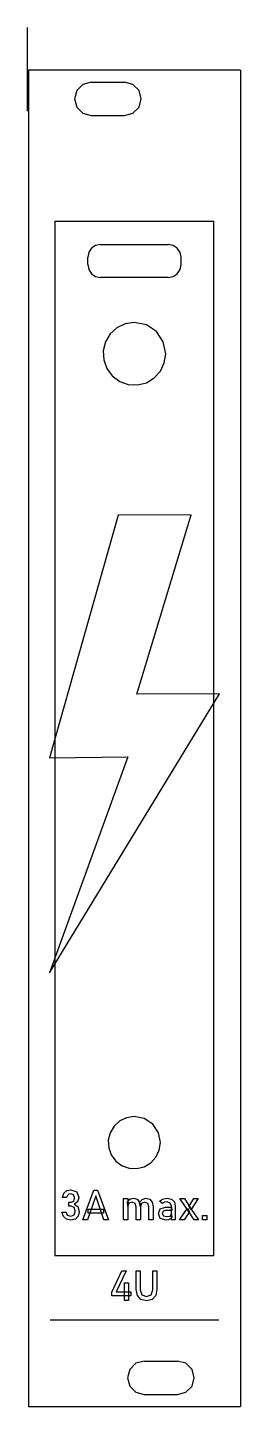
# Model space of a CAD drawing. Extents: x 0 to 20, y 0 to 132.
import ezdxf

# ---------------------------------------------------------------- set-up
doc = ezdxf.new("R2010")
doc.units = 0

msp = doc.modelspace()

# ---------------------------------------------------------------- linework, layer by layer
at = {"layer": 'Design'}
for p, q in [((8.68816, 85.44903), (2.085879, 62.21123)), ((15.6908, 85.48183), (8.68816, 85.44903)), ((10.4789, 68.30603), (15.6908, 85.48183)), ((2.09914, 41.59957), (18.3841, 68.33373)), ((18.3841, 68.33373), (10.4789, 68.30603)), ((2.085879, 62.21123), (9.60109, 62.28993)), ((9.60109, 62.28993), (2.09914, 41.59957)), ((3.337537, 20.09233), (3.484021, 20.49076)), ((3.741834, 20.09233), (3.337537, 20.09233)), ((3.337537, 20.09233), (3.337537, 20.09233)), ((3.484021, 20.49076), (3.759412, 20.74272)), ((3.821914, 20.28959), (3.741834, 20.09233)), ((3.741834, 20.09233), (3.741834, 20.09233)), ((3.759412, 20.74272), (4.140271, 20.82862)), ((3.958633, 20.40678), (3.821914, 20.28959)), ((4.140273, 20.44588), (3.958633, 20.40678)), ((4.140271, 20.82862), (4.708631, 20.63526)), ((4.413711, 20.35408), (4.140273, 20.44588)), ((4.511371, 20.09432), (4.413711, 20.35408)), ((4.419571, 19.72517), (4.511371, 20.00642)), ((4.511371, 20.00642), (4.511371, 20.09432)), ((4.708631, 20.63526), (4.909803, 20.09034)), ((4.909803, 20.04344), (4.794568, 19.67234)), ((4.909803, 20.09034), (4.909803, 20.04344)), ((5.30825, 17.95961), (6.35512, 20.79946)), ((6.52504, 20.25063), (5.73793, 17.95961)), ((6.35512, 20.79946), (6.69496, 20.79946)), ((7.31215, 17.95961), (6.52504, 20.25063)), ((6.69496, 20.79946), (7.74184, 17.95961)), ((9.20668, 19.98696), (9.60512, 19.98696)), ((9.20668, 17.95961), (9.20668, 19.98696)), ((9.56412, 19.63344), (9.80827, 19.91664)), ((9.60512, 19.98696), (9.60512, 17.95961)), ((9.80827, 19.91664), (10.1442, 20.01624)), ((10.1442, 20.01624), (10.50748, 19.91864)), ((10.50748, 19.91864), (10.736, 19.63739)), ((10.73596, 19.59438), (10.98791, 19.90493)), ((10.98791, 19.90493), (11.33557, 20.01625)), ((11.33557, 20.01625), (11.70862, 19.91865)), ((11.70862, 19.91865), (11.94494, 19.6374)), ((12.63442, 19.72325), (12.93715, 19.9381)), ((12.93715, 19.9381), (13.35707, 20.0162)), ((13.35707, 20.0162), (13.78871, 19.9264)), ((13.78871, 19.9264), (14.06215, 19.66859)), ((15.3434, 18.88145), (14.59731, 19.98692)), ((14.59731, 19.98692), (15.04067, 19.98692)), ((15.04067, 19.98692), (15.6227, 19.07871)), ((15.47233, 19.26817), (15.91569, 19.98692)), ((16.35905, 19.98692), (15.6403, 18.89317)), ((15.91569, 19.98692), (16.35905, 19.98692)), ((3.429339, 18.26818), (3.290667, 18.66661)), ((3.290667, 18.66661), (3.290667, 18.66661)), ((3.290667, 18.66661), (3.696917, 18.66661)), ((3.696917, 18.66661), (3.696917, 18.66661)), ((3.696917, 18.66661), (3.773087, 18.4674)), ((3.960587, 19.24666), (3.960587, 19.62557)), ((3.960587, 19.62557), (4.161759, 19.62557)), ((4.161759, 19.24666), (3.960587, 19.24666)), ((4.161759, 19.62557), (4.419571, 19.72517)), ((4.454728, 19.12947), (4.161759, 19.24666)), ((4.448868, 18.41858), (4.558243, 18.71545)), ((4.558243, 18.80135), (4.454728, 19.12947)), ((4.794568, 19.67234), (4.468396, 19.44187)), ((4.468396, 19.44187), (4.827771, 19.21336)), ((4.558243, 18.71545), (4.558243, 18.80135)), ((4.827771, 19.21336), (4.956678, 18.76023)), ((4.956678, 18.71333), (4.860978, 18.2895)), ((4.956678, 18.76023), (4.956678, 18.71333)), ((5.79067, 18.96157), (7.28481, 18.96157)), ((5.79067, 18.58266), (5.79067, 18.96157)), ((7.28481, 18.58266), (5.79067, 18.58266)), ((7.28481, 18.96157), (7.28481, 18.58266)), ((9.60512, 19.24282), (9.56412, 19.63344)), ((9.71059, 19.53383), (9.60512, 19.24282)), ((10.01332, 19.63735), (9.71059, 19.53383)), ((10.31215, 19.52016), (10.01332, 19.63735)), ((10.41762, 19.18813), (10.31215, 19.52016)), ((10.41766, 17.95965), (10.41762, 19.18813)), ((10.81606, 19.20375), (10.73596, 19.59438)), ((10.736, 19.63739), (10.8161, 19.19012)), ((10.91762, 19.52407), (10.81606, 19.20375)), ((10.8161, 19.19012), (10.8161, 17.95965)), ((11.20473, 19.63735), (10.91762, 19.52407)), ((11.51723, 19.52016), (11.20473, 19.63735)), ((11.62856, 19.18813), (11.51723, 19.52016)), ((11.6285, 17.95966), (11.62856, 19.18813)), ((11.94494, 19.6374), (12.02694, 19.19013)), ((12.02694, 19.19013), (12.02694, 17.95966)), ((12.53481, 18.55723), (12.70473, 19.0084)), ((12.72035, 18.08457), (12.53481, 18.55723)), ((12.92543, 19.52404), (12.63442, 19.72325)), ((12.70473, 19.0084), (13.2184, 19.15879)), ((12.98603, 18.76818), (12.90983, 18.55724)), ((12.90983, 18.55724), (13.01139, 18.32872)), ((13.13051, 19.62755), (12.92543, 19.52404)), ((13.2204, 18.83848), (12.98603, 18.76818)), ((13.36879, 19.66465), (13.13051, 19.62755)), ((13.2184, 19.15879), (13.79457, 19.15879)), ((13.82197, 18.83848), (13.2204, 18.83848)), ((13.66957, 19.55332), (13.36879, 19.66465)), ((13.777, 19.24473), (13.66957, 19.55332)), ((13.77695, 17.9596), (13.777, 19.24473)), ((13.79457, 19.15879), (13.82197, 18.83848)), ((14.06215, 19.66859), (14.15585, 19.26234)), ((14.15585, 19.26234), (14.15585, 17.9596)), ((14.56608, 17.95957), (15.3317, 19.07871)), ((15.52311, 18.71153), (15.00748, 17.95957)), ((15.3317, 19.07871), (15.52311, 18.71153)), ((15.94887, 17.95957), (15.3434, 18.88145)), ((15.6403, 18.89317), (15.47233, 19.26817)), ((15.6227, 19.07871), (16.39028, 17.95957)), ((3.722308, 18.01622), (3.429339, 18.26818)), ((4.14223, 17.93032), (3.722308, 18.01622)), ((3.773087, 18.4674), (3.923478, 18.35021)), ((3.923478, 18.35021), (4.142228, 18.31311)), ((4.142228, 18.31311), (4.448868, 18.41858)), ((4.581681, 18.02192), (4.142228, 17.93012)), ((4.142228, 17.93012), (4.14223, 17.93032)), ((4.860978, 18.2895), (4.581681, 18.02192)), ((5.73793, 17.95961), (5.30825, 17.95961)), ((7.74184, 17.95961), (7.31215, 17.95961)), ((9.60512, 17.95961), (9.20668, 17.95961)), ((10.8161, 17.95965), (10.41766, 17.95965)), ((12.02694, 17.95966), (11.6285, 17.95966)), ((13.2809, 17.93028), (12.72035, 18.08457)), ((13.01139, 18.32872), (13.32389, 18.25452)), ((13.28091, 17.93034), (13.2809, 17.93028)), ((13.50943, 17.95764), (13.28091, 17.93034)), ((13.32389, 18.25452), (13.66373, 18.30332)), ((13.68716, 18.03574), (13.50943, 17.95764)), ((13.66373, 18.30332), (13.77702, 18.45567)), ((13.81802, 18.17051), (13.68716, 18.03574)), ((14.15585, 17.9596), (13.77695, 17.9596)), ((13.77702, 18.45567), (13.81802, 18.17051)), ((15.00748, 17.95957), (14.56608, 17.95957)), ((16.39028, 17.95957), (15.94887, 17.95957)), ((16.76139, 18.37754), (17.17936, 18.37754)), ((16.76139, 17.95957), (16.76139, 18.37754)), ((17.17936, 17.95957), (16.76139, 17.95957)), ((17.17936, 18.37754), (17.17936, 17.95957)), ((8.06996, 11.01418), (9.02308, 13.07082)), ((9.43324, 13.07082), (8.50355, 11.03762)), ((9.02308, 13.07082), (9.43324, 13.07082)), ((9.29457, 11.90285), (9.68324, 11.90285)), ((9.29457, 10.23098), (9.29457, 11.90285)), ((9.68324, 11.90285), (9.68324, 10.23098)), ((10.40394, 11.26027), (10.40394, 13.07277)), ((10.40394, 13.07277), (10.80238, 13.07277)), ((10.80238, 13.07277), (10.80238, 11.2466)), ((12.0016, 11.2466), (12.0016, 13.07277)), ((12.0016, 13.07277), (12.40003, 13.07277)), ((12.40003, 13.07277), (12.40003, 11.26027)), ((8.06996, 10.66848), (8.06996, 11.01418)), ((9.89613, 10.66848), (8.06996, 10.66848)), ((8.50355, 11.03762), (9.89613, 11.03762)), ((9.89613, 11.03762), (9.89613, 10.66848)), ((10.52113, 10.68801), (10.40394, 11.26027)), ((10.86097, 10.32668), (10.52113, 10.68801)), ((10.80238, 11.2466), (10.95863, 10.76613)), ((10.95863, 10.76613), (11.40003, 10.59621)), ((11.40003, 10.59621), (11.84339, 10.76613)), ((11.84339, 10.76613), (12.0016, 11.2466)), ((12.28285, 10.68801), (11.94105, 10.32668)), ((12.40003, 11.26027), (12.28285, 10.68801)), ((9.68324, 10.23098), (9.29457, 10.23098)), ((11.40003, 10.20363), (10.86097, 10.32668)), ((11.94105, 10.32668), (11.40003, 10.20363)), ((11.40003, 10.20363), (11.40003, 10.20363)), ((2.151323, 8.365), (18.31866, 8.365))]:
    msp.add_line(p, q, dxfattribs=at)
at = {"layer": 'Guide'}
for p, q in [((2.614989, 113.605), (2.614989, 14.545)), ((2.614999, 113.605), (17.854999, 113.605)), ((17.854989, 14.545), (17.854989, 113.605)), ((2.614989, 14.545), (17.854989, 14.545))]:
    msp.add_line(p, q, dxfattribs=at)
at = {"layer": 'Layer 1'}
for p, q in [((0, 124.15), (0, 132.15)), ((0, 124.15), (0, 132.15)), ((20.395009, 128.075), (0.075009, 128.075)), ((0.075009, 128.075), (0.075009, 0.075)), ((6.095009, 126.925), (5.295009, 126.710641)), ((6.095009, 126.925), (9.295009, 126.925)), ((10.095009, 126.710641), (9.295009, 126.925)), ((20.395009, 128.075), (20.395009, 0.075)), ((4.709368, 126.125), (4.495009, 125.325)), ((5.295009, 126.710641), (4.709368, 126.125)), ((10.68065, 126.125), (10.095009, 126.710641)), ((10.895009, 125.325), (10.68065, 126.125)), ((4.495009, 125.325), (4.709368, 124.525)), ((4.709368, 124.525), (5.295009, 123.939359)), ((10.095009, 123.939359), (10.68065, 124.525)), ((10.68065, 124.525), (10.895009, 125.325)), ((5.295009, 123.939359), (6.095009, 123.725)), ((6.095009, 123.725), (9.295009, 123.725)), ((9.295009, 123.725), (10.095009, 123.939359)), ((6.125268, 111.014741), (5.861669, 110.623771)), ((6.516238, 111.27834), (6.125268, 111.014741)), ((6.995009, 111.375), (6.516238, 111.27834)), ((6.995009, 111.375), (13.475009, 111.375)), ((13.94571, 111.281372), (13.475009, 111.375)), ((14.34475, 111.014741), (13.94571, 111.281372)), ((14.611381, 110.615701), (14.34475, 111.014741)), ((5.861669, 110.623771), (5.765009, 110.145)), ((5.765009, 109.445), (5.765009, 110.145)), ((14.705009, 110.145), (14.611381, 110.615701)), ((14.705009, 109.445), (14.705009, 110.145)), ((5.765009, 109.445), (5.861669, 108.966229)), ((5.861669, 108.966229), (6.125268, 108.575259)), ((6.125268, 108.575259), (6.516238, 108.31166)), ((6.516238, 108.31166), (6.995009, 108.215)), ((13.475009, 108.215), (13.94571, 108.308628)), ((13.94571, 108.308628), (14.34475, 108.575259)), ((14.34475, 108.575259), (14.611381, 108.974299)), ((14.611381, 108.974299), (14.705009, 109.445)), ((13.475009, 108.215), (6.995009, 108.215)), ((8.568288, 103.399409), (7.921691, 102.815349)), ((9.355331, 103.773277), (8.568288, 103.399409)), ((10.234999, 103.905), (9.355331, 103.773277)), ((11.383049, 103.676639), (10.234999, 103.905)), ((10.234999, 103.905), (10.234999, 103.905)), ((12.356319, 103.02632), (11.383049, 103.676639)), ((13.006638, 102.05305), (12.356319, 103.02632)), ((7.46336, 102.05305), (7.248423, 101.189935)), ((7.921691, 102.815349), (7.46336, 102.05305)), ((13.234999, 100.905), (13.006638, 102.05305)), ((7.248423, 101.189935), (7.292643, 100.319729)), ((13.103276, 100.025332), (13.234999, 100.905)), ((7.292643, 100.319729), (7.584802, 99.498841)), ((7.584802, 99.498841), (8.113679, 98.78368)), ((12.145348, 98.591692), (12.729408, 99.238289)), ((12.729408, 99.238289), (13.103276, 100.025332)), ((8.113679, 98.78368), (8.82884, 98.254803)), ((8.82884, 98.254803), (9.649728, 97.962644)), ((9.649728, 97.962644), (10.519934, 97.918424)), ((10.519934, 97.918424), (11.383049, 98.133361)), ((11.383049, 98.133361), (12.145348, 98.591692)), ((10.225009, 27.84), (9.491952, 27.730231)), ((11.181718, 27.649699), (10.225009, 27.84)), ((10.225009, 27.84), (10.225009, 27.84)), ((8.297252, 26.931958), (7.91531, 26.296709)), ((8.836083, 27.418674), (8.297252, 26.931958)), ((9.491952, 27.730231), (8.836083, 27.418674)), ((11.992776, 27.107767), (11.181718, 27.649699)), ((12.534708, 26.296709), (11.992776, 27.107767)), ((7.91531, 26.296709), (7.736195, 25.577446)), ((7.736195, 25.577446), (7.773046, 24.852274)), ((12.725009, 25.34), (12.534708, 26.296709)), ((12.61524, 24.606943), (12.725009, 25.34)), ((7.773046, 24.852274), (8.016511, 24.168201)), ((8.016511, 24.168201), (8.457242, 23.572233)), ((11.816967, 23.412243), (12.303683, 23.951074)), ((12.303683, 23.951074), (12.61524, 24.606943)), ((8.457242, 23.572233), (9.05321, 23.131502)), ((9.05321, 23.131502), (9.737283, 22.888037)), ((9.737283, 22.888037), (10.462455, 22.851186)), ((10.462455, 22.851186), (11.181718, 23.030301)), ((11.181718, 23.030301), (11.816967, 23.412243)), ((10.375009, 4.210641), (9.789368, 3.625)), ((11.175009, 4.425), (10.375009, 4.210641)), ((11.175009, 4.425), (14.375009, 4.425)), ((15.175009, 4.210641), (14.375009, 4.425)), ((15.76065, 3.625), (15.175009, 4.210641)), ((9.789368, 3.625), (9.575009, 2.825)), ((9.575009, 2.825), (9.789368, 2.025)), ((15.975009, 2.825), (15.76065, 3.625)), ((15.76065, 2.025), (15.975009, 2.825)), ((9.789368, 2.025), (10.375009, 1.439359)), ((10.375009, 1.439359), (11.175009, 1.225)), ((14.375009, 1.225), (15.175009, 1.439359)), ((15.175009, 1.439359), (15.76065, 2.025)), ((0.075009, 0.075), (20.395009, 0.075)), ((11.175009, 1.225), (14.375009, 1.225))]:
    msp.add_line(p, q, dxfattribs=at)

doc.saveas('drawing.dxf')
